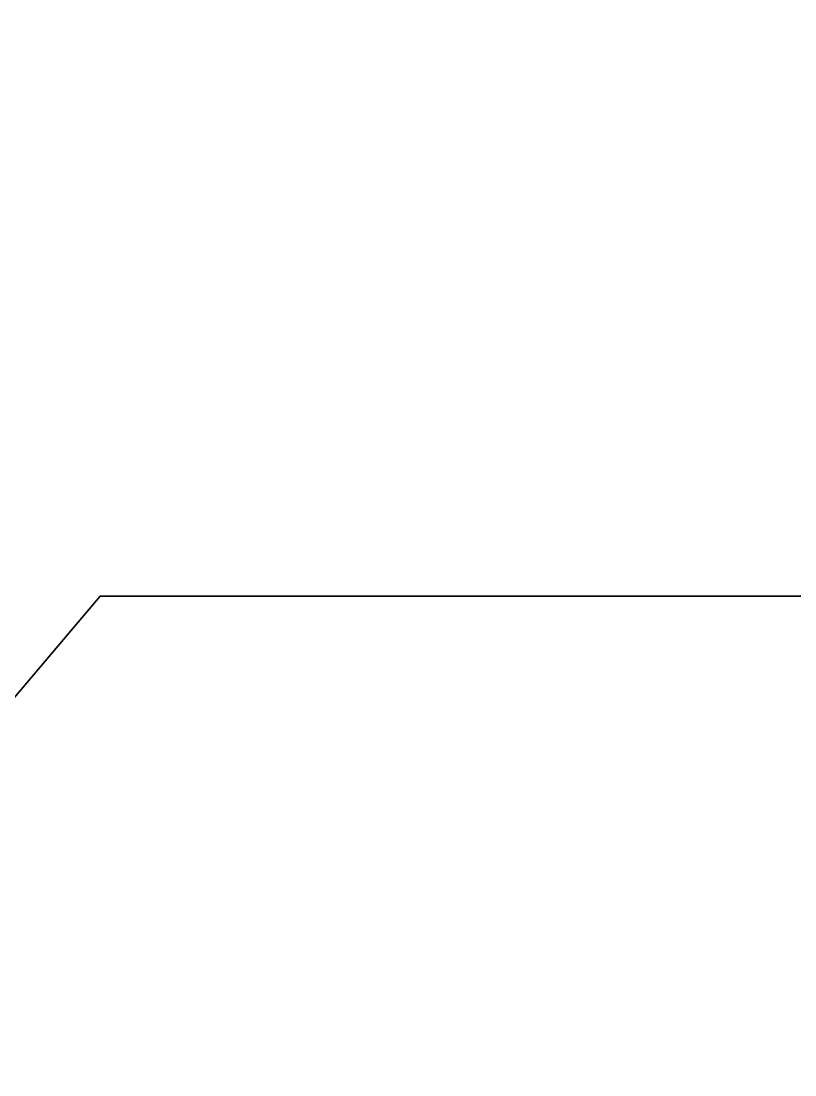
# Model space of a CAD drawing. Extents: x 0 to 5228, y -2725 to 0.
# Drawn here: x 2324.169 to 2327.412, y -1617.005 to -1612.591 of the extents above; entities that cross this region are included whole.
import ezdxf

# ---------------------------------------------------------------- set-up
doc = ezdxf.new("R2010")
doc.units = 0
for name, color, linetype in [('LAYER0', 7, 'CONTINUOUS'), ('LAYER1', 7, 'CONTINUOUS'), ('LAYER394', 7, 'CONTINUOUS'), ('LAYER449', 7, 'CONTINUOUS'), ('LAYER847', 7, 'CONTINUOUS')]:
    doc.layers.add(name, color=color, linetype=linetype)

msp = doc.modelspace()

# ---------------------------------------------------------------- linework, layer by layer
at = {"layer": 'LAYER0', "invisible_edges": 1}
for points in [[(5227.5, 0), (0, -2725.14), (0, 0), (5227.5, 0)], [(5227.5, -2725.14, 5), (0, 0, 5), (0, -2725.14, 5), (5227.5, -2725.14, 5)], [(0, 0, 5), (5227.5, -2725.14, 5), (5227.5, 0, 5), (0, 0, 5)], [(0, -2725.14), (5227.5, 0), (5227.5, -2725.14), (0, -2725.14)]]:
    msp.add_3dface(points, dxfattribs=at)
at = {"layer": 'LAYER394'}
for points, invisible_edges in [([(3784.5, -1565, 885), (2281.5, -2165, 885), (2281.5, -1565, 885), (3784.5, -1565, 885)], 3), ([(2281.5, -2165, 885), (3784.5, -1565, 885), (3784.5, -2165, 885), (2281.5, -2165, 885)], 1), ([(2281.5, -1565, 940), (2281.5, -2165, 940), (3784.5, -2165, 940), (2281.5, -1565, 940)], 5), ([(2281.5, -1565, 940), (3784.5, -2165, 940), (3784.5, -1565, 940), (2281.5, -1565, 940)], 1)]:
    msp.add_3dface(points, dxfattribs=dict(at, invisible_edges=invisible_edges))
at = {"layer": 'LAYER449', "invisible_edges": 1}
for points in [[(2327.5, -2165, 155), (2309.5, -1595, 155), (2327.5, -1595, 155), (2327.5, -2165, 155)], [(2309.5, -1595, 155), (2327.5, -2165, 155), (2309.5, -2165, 155), (2309.5, -1595, 155)], [(2309.5, -2165, 885), (2327.5, -1595, 885), (2309.5, -1595, 885), (2309.5, -2165, 885)], [(2327.5, -1595, 885), (2309.5, -2165, 885), (2327.5, -2165, 885), (2327.5, -1595, 885)]]:
    msp.add_3dface(points, dxfattribs=at)
at = {"layer": 'LAYER847'}
for points, invisible_edges in [([(3784.5, -2165, 5), (2085.5, -1897, 5), (2324.5, -1615, 5), (3784.5, -2165, 5)], 5), ([(2324.5, -1615, 155), (2085.5, -1897, 5), (2085.5, -1897, 155), (2324.5, -1615, 155)], 1), ([(2085.5, -1897, 5), (2324.5, -1615, 155), (2324.5, -1615, 5), (2085.5, -1897, 5)], 1), ([(2085.5, -1897, 155), (3784.5, -2165, 155), (2324.5, -1615, 155), (2085.5, -1897, 155)], 3), ([(3784.5, -2165, 5), (2324.5, -1615, 5), (3784.5, -1615, 5), (3784.5, -2165, 5)], 1), ([(2324.5, -1615, 155), (3784.5, -1615, 5), (2324.5, -1615, 5), (2324.5, -1615, 155)], 1), ([(3784.5, -1615, 5), (2324.5, -1615, 155), (3784.5, -1615, 155), (3784.5, -1615, 5)], 1), ([(2324.5, -1615, 155), (3784.5, -2165, 155), (3784.5, -1615, 155), (2324.5, -1615, 155)], 1)]:
    msp.add_3dface(points, dxfattribs=dict(at, invisible_edges=invisible_edges))

# ---------------------------------------------------------------- meshes
at = {"layer": 'LAYER1'}
mesh = msp.add_polymesh((6, 2), dxfattribs=at)
for k, corner in enumerate([(4927.5, -150, 2523), (977.5, -150, 2523), (4927.5, -330, 2523), (4927.5, -150, 2523), (5077.5, -330, 2523), (4927.5, -330, 2523), (5077.5, -2165, 2523), (5077.5, -330, 2523), (2281.5, -2165, 2523), (5077.5, -2165, 2523), (2281.5, -2315, 2523), (5227.5, -2315, 2523)]):
    mesh.set_mesh_vertex(divmod(k, 2), corner)

doc.saveas('drawing.dxf')
